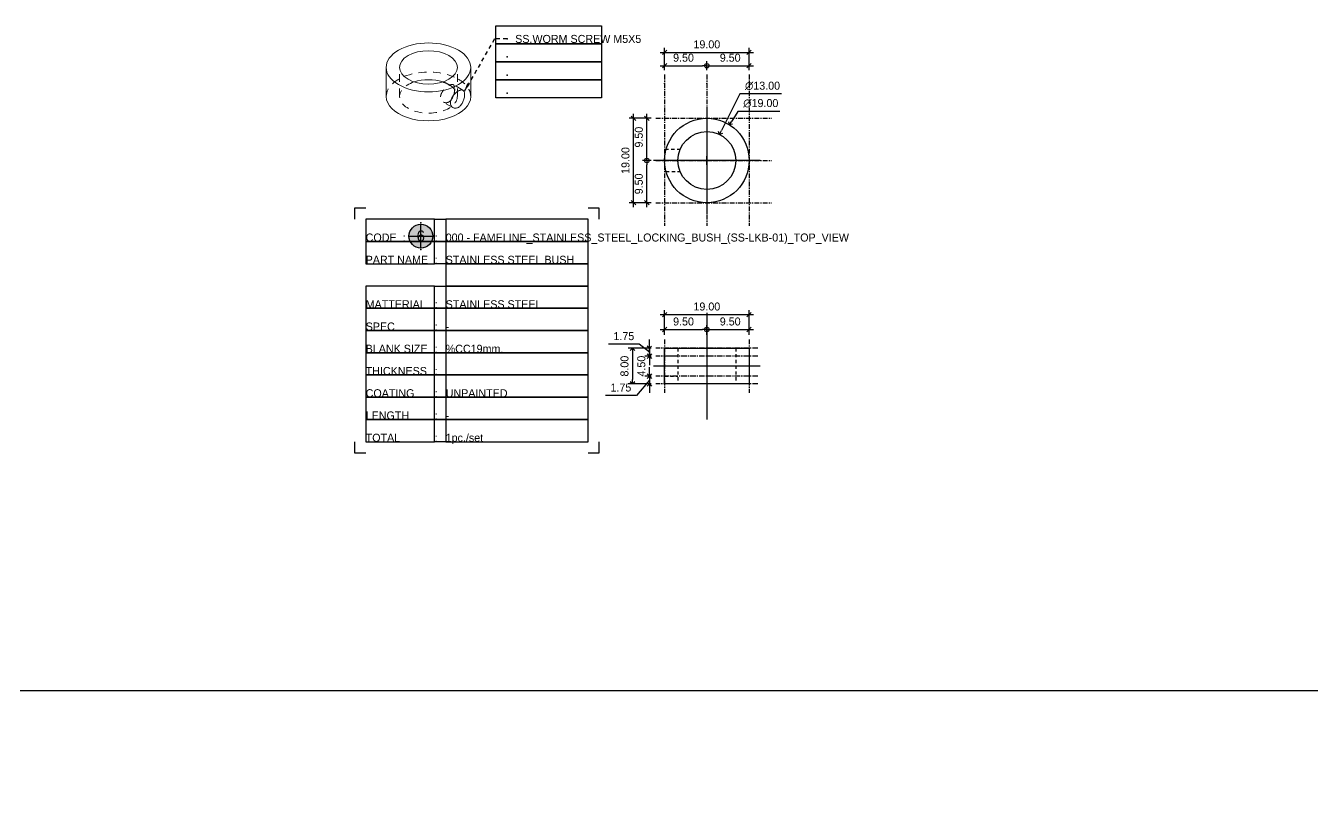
# Model space of a CAD drawing. Header units: millimetres. Extents: x -244126 to 368105, y -173968 to 259060.
# Drawn here: x 3030.1 to 3319.5, y 37883.1 to 38058.7 of the extents above; entities that cross this region are included whole.
import ezdxf
from ezdxf.enums import TextEntityAlignment as Align

# ---------------------------------------------------------------- set-up
doc = ezdxf.new("R2010")
doc.units = ezdxf.units.MM
doc.header["$MEASUREMENT"] = 0
for name, pattern in [('001_GG_TA_LINE', [2.95, 1.1, -0.25, 0.25, -0.25, 1.1]), ('ACAD_ISO04W100', [30, 24, -3, 0, -3]), ('BORDER2', [22.225, 6.35, -3.175, 6.35, -3.175, 0, -3.175]), ('CENTER', [2, 1.25, -0.25, 0.25, -0.25]), ('HIDDEN', [9.525, 6.35, -3.175]), ('TA_HL_003.00000', [19.5, 10.65, -8.85]), ('TA_L0.25', [1.625, 0.8875, -0.7375]), ('TA_L1', [6.5, 3.55, -2.95])]:
    doc.linetypes.add(name, pattern=pattern)
for name, color, linetype in [('000 - BUBBLE', 2, 'HIDDEN'), ('000 - GRID', 8, 'CENTER'), ('000 - H A T C H', 8, 'Continuous'), ('000 - H I D D E N', 7, 'Continuous'), ('000 - SYMBOL CON', 1, 'Continuous'), ('000 - T E X T', 4, 'Continuous'), ('000 - TITLEBLOCK', 4, 'Continuous'), ('000 - WIPEOUT', 250, 'Continuous'), ('001 - ASCESSORIES', 1, 'Continuous'), ('A11_ALU.SOLID SHEET', 7, 'Continuous')]:
    doc.layers.add(name, color=color, linetype=linetype)
doc.styles.add('BROWALLIA', font='BrowalliaUPC.ttf')
doc.styles.add('Cetury Gothic', font='GOTHIC.TTF')
doc.styles.add('CORDIA', font='cordia.shx')
doc.styles.add('TA', font='Cordia New.ttf', dxfattribs={"height": 4.5})
doc.dimstyles.new('DIM C-E', dxfattribs={"dimscale": 2, "dimtxt": 0.18, "dimasz": 0.1, "dimexe": 0.1, "dimexo": 0.1, "dimgap": 0.09, "dimtad": 1, "dimtoh": 1, "dimzin": 0, "dimdsep": 46, "dimtxsty": 'CORDIA', "dimblk1": 'ORIGIN', "dimblk2": 'OBLIQUE', "dimsah": 1, "dimcen": 0.1, "dimdle": 0.1, "dimclrd": 40, "dimclre": 140, "dimclrt": 3, "dimadec": 0, "dimazin": 0, "dimtfac": 1, "dimtix": 1, "dimtmove": 2, "dimatfit": 3, "dimfxl": 1, "dimtolj": 1, "dimtzin": 0, "dimarcsym": 0})
doc.dimstyles.new('DIM E-C', dxfattribs={"dimscale": 2, "dimtxt": 0.18, "dimasz": 0.1, "dimexe": 0.1, "dimexo": 0.1, "dimgap": 0.09, "dimtad": 1, "dimtoh": 1, "dimzin": 0, "dimdsep": 46, "dimtxsty": 'CORDIA', "dimblk1": 'OBLIQUE', "dimblk2": 'ORIGIN', "dimsah": 1, "dimcen": 0.1, "dimdle": 0.1, "dimclrd": 40, "dimclre": 140, "dimclrt": 3, "dimadec": 0, "dimazin": 0, "dimtfac": 1, "dimtix": 1, "dimtmove": 2, "dimatfit": 3, "dimfxl": 1, "dimtolj": 1, "dimtzin": 0, "dimarcsym": 0})
doc.dimstyles.new('DIM E-E', dxfattribs={"dimscale": 2, "dimtxt": 0.18, "dimasz": 0.1, "dimexe": 0.1, "dimexo": 0.1, "dimgap": 0.09, "dimtad": 1, "dimtoh": 1, "dimzin": 0, "dimdsep": 46, "dimtxsty": 'CORDIA', "dimblk": 'OBLIQUE', "dimcen": 0.1, "dimdle": 0.1, "dimclrd": 40, "dimclre": 140, "dimclrt": 3, "dimadec": 0, "dimazin": 0, "dimtfac": 1, "dimtix": 1, "dimtmove": 2, "dimatfit": 3, "dimfxl": 1, "dimtolj": 1, "dimtzin": 0, "dimarcsym": 0})
doc.dimstyles.new('DIM HOLE', dxfattribs={"dimtxt": 0.18, "dimasz": 0.1, "dimexe": 0.1, "dimexo": 0.1, "dimgap": 0.09, "dimtad": 1, "dimtoh": 1, "dimzin": 0, "dimdsep": 46, "dimtxsty": 'CORDIA', "dimblk": 'OPEN90', "dimcen": 0.1, "dimdle": 0.1, "dimclrd": 40, "dimclre": 140, "dimclrt": 3, "dimadec": 0, "dimazin": 0, "dimtfac": 1, "dimtix": 1, "dimtofl": 0, "dimtmove": 0, "dimatfit": 3, "dimfxl": 1, "dimtolj": 1, "dimtzin": 0, "dimarcsym": 0})

# ---------------------------------------------------------------- blocks, each defined once
blk = doc.blocks.new('*U1674')
at = {"layer": '000 - TITLEBLOCK', "color": 250}
blk.add_lwpolyline([(0, 0), (1485, 0), (1485, 1050), (0, 1050)], close=True, dxfattribs=at)
at = {"color": 4, "style": 'TA'}
blk.add_attdef('PAPER_SIZE', text='', height=6.25, dxfattribs=at).set_placement((1421.5, 24.94), align=Align.MIDDLE_RIGHT)
blk.add_attdef('SCALE_SIZE', text='', height=6.25, dxfattribs=at).set_placement((1433.78, 25.07), align=Align.MIDDLE_LEFT)
at = {"layer": '000 - T E X T', "color": 250, "style": 'TA'}
for tag, height, p in [('SUPERLINK', 5, (43.16, 1039.41)), ('NAMEFILE', 5, (43.16, 1029.41)), ('SC', 100, (8.41, 938.03))]:
    blk.add_attdef(tag, text='', height=height, dxfattribs=at).set_placement(p, align=Align.MIDDLE_LEFT)
at = {"layer": '000 - T E X T', "color": 4, "style": 'TA'}
for tag, height, p in [('NAME_JOB_1', 5, (1309.16, 845.63)), ('NAME_JOB_2', 5, (1309.16, 834.72)), ('NAME_PROJECT_1', 7.5, (1234.52, 797.42)), ('NAME_PROJECT_2', 7.5, (1234.52, 778.92)), ('NAME_PROJECT_3', 7.5, (1234.52, 760.42)), ('CODE_VALUE_1', 4.75, (1302.87, 722.8)), ('CODE_VALUE_2', 4.75, (1302.87, 707.8)), ('PART_NAME_VALUE_1', 4.75, (1302.87, 689.69)), ('PART_NAME_VALUE_2', 4.75, (1302.87, 674.69)), ('PART_NAME_VALUE_3', 4.75, (1302.87, 659.69)), ('MATTERIAL_VALUE_1', 9, (1304.89, 642.26)), ('SPEC_VALUE', 9, (1304.89, 621.71)), ('THICKNESS_VALUE', 9, (1304.89, 601.32)), ('COATING_VALUE_1', 9, (1304.89, 581.25)), ('COATING_VALUE_2', 9, (1304.89, 561.18)), ('NAME_TITLE_1', 6, (1236.27, 194.04)), ('NAME_TITLE_2', 6, (1236.27, 177.39)), ('NAME_TITLE_3', 6, (1236.27, 160.74)), ('DRAWING_NO1', 6, (1236.53, 82.29)), ('DRAWING_NO2', 6, (1236.53, 62.29))]:
    blk.add_attdef(tag, text='', height=height, dxfattribs=at).set_placement(p, align=Align.MIDDLE_LEFT)
for tag, p in [('NAME_DAFT', (1383.53, 340.54)), ('NAME_CHECKED', (1383.53, 306.49)), ('NAME_DESIGNER', (1383.53, 273.03)), ('NAME_DESIGN_MGR', (1383.53, 237.79))]:
    blk.add_attdef(tag, text='', height=9, dxfattribs=at).set_placement(p, align=Align.MIDDLE_CENTER)
for tag, p, height in [('REV', (1383.82, 125.62), 9.38), ('NAME_REMARK', (138.21, 43.26), 10)]:
    blk.add_attdef(tag, p, '', height=height, dxfattribs=at)
at = {"layer": '000 - T E X T', "color": 4, "style": 'Cetury Gothic'}
for tag, p in [('SHEET_NO.', (1403.95, 84.99)), ('TOTAL_SHEET_NO.', (1402.41, 44.1))]:
    blk.add_attdef(tag, text='', height=9, dxfattribs=at).set_placement(p, align=Align.CENTER)
blk = doc.blocks.new('A$C91e6ba96')
at = {"color": 1, "lineweight": 0, "ltscale": 0.5, "extrusion": (-5.55112e-17, 0.816497, 0.57735)}
for p, q in [((-9.5, 0), (-9.5, 6.53)), ((9.5, 0), (9.5, 6.53))]:
    blk.add_line(p, q, dxfattribs=at)
at = {"color": 0, "linetype": 'ByBlock', "lineweight": 0, "ltscale": 0.5, "extrusion": (-5.55112e-17, 0.816497, 0.57735)}
for p, q in [((-6.5, 0), (-6.5, 6.53)), ((6.5, 0), (6.5, 6.53)), ((-7.75, 1.39), (-5.58, 2.64)), ((-5.5, -2.51), (-3.33, -1.26))]:
    blk.add_line(p, q, dxfattribs=at)
at = {"color": 1, "lineweight": 0, "ltscale": 0.5}
for centre, major_axis, start_param, end_param in [((0, 6.53), (9.5, 0), -3.926991, 2.356194), ((0, 0), (-6.5, 0), -2.085811, -1.055781), ((0, 0), (-9.5, 0), 0, 3.141593)]:
    blk.add_ellipse(centre, major_axis=major_axis, ratio=0.57735, start_param=start_param, end_param=end_param, dxfattribs=at)
at = {"color": 1, "lineweight": 0, "ltscale": 0.5, "extrusion": (-1.61967e-17, -1.11022e-16, -1)}
blk.add_ellipse((0, 6.53), major_axis=(-6.5, 0), ratio=0.57735, start_param=-5.497787, end_param=0.785398, dxfattribs=at)
at = {"color": 0, "linetype": 'ByBlock', "lineweight": 0, "ltscale": 0.5}
for major_axis, start_param, end_param in [((9.5, 0), 0, 2.356194), ((-9.5, 0), -0.785398, 0), ((-6.5, 0), -0.785398, 4.197374), ((-6.5, 0), -1.055781, -0.785398)]:
    blk.add_ellipse((0, 0), major_axis=major_axis, ratio=0.57735, start_param=start_param, end_param=end_param, dxfattribs=at)
at = {"color": 1, "lineweight": 0, "ltscale": 0.5}
for points, knots in [([(-8.12, 0.42), (-8.12, 0.53), (-8.11, 0.65), (-8.08, 0.85), (-8.06, 0.95), (-7.99, 1.12), (-7.95, 1.19), (-7.86, 1.31), (-7.81, 1.36), (-7.69, 1.42), (-7.62, 1.45), (-7.47, 1.47), (-7.39, 1.47), (-7.21, 1.44), (-7.12, 1.41), (-6.92, 1.33), (-6.82, 1.28), (-6.62, 1.17), (-6.51, 1.1), (-6.3, 0.94), (-6.19, 0.85), (-5.97, 0.65), (-5.87, 0.54), (-5.67, 0.32), (-5.58, 0.21), (-5.42, -0.02), (-5.34, -0.15), (-5.2, -0.4), (-5.14, -0.53), (-5.04, -0.79), (-5, -0.93), (-4.95, -1.18), (-4.94, -1.3), (-4.94, -1.54), (-4.95, -1.65), (-5, -1.87), (-5.04, -1.98), (-5.14, -2.17), (-5.2, -2.25), (-5.34, -2.4), (-5.42, -2.46), (-5.58, -2.55), (-5.67, -2.59), (-5.87, -2.64), (-5.97, -2.65), (-6.19, -2.64), (-6.3, -2.62), (-6.51, -2.55), (-6.62, -2.51), (-6.82, -2.39), (-6.92, -2.32), (-7.12, -2.15), (-7.21, -2.05), (-7.39, -1.83), (-7.47, -1.71), (-7.62, -1.47), (-7.69, -1.34), (-7.81, -1.08), (-7.86, -0.94), (-7.95, -0.66), (-7.99, -0.52), (-8.06, -0.23), (-8.08, -0.09), (-8.11, 0.17), (-8.12, 0.3), (-8.12, 0.42)], [0, 0, 0, 0, 0.425543, 0.425543, 0.851085, 0.851085, 1.276628, 1.276628, 1.70217, 1.70217, 2.127665, 2.127665, 2.55316, 2.55316, 2.978655, 2.978655, 3.40415, 3.40415, 3.829645, 3.829645, 4.25514, 4.25514, 4.680635, 4.680635, 5.10613, 5.10613, 5.531672, 5.531672, 5.957215, 5.957215, 6.382758, 6.382758, 6.8083, 6.8083, 7.233843, 7.233843, 7.659385, 7.659385, 8.084928, 8.084928, 8.510471, 8.510471, 8.935965, 8.935965, 9.36146, 9.36146, 9.786955, 9.786955, 10.21245, 10.21245, 10.637945, 10.637945, 11.06344, 11.06344, 11.488935, 11.488935, 11.91443, 11.91443, 12.339973, 12.339973, 12.765515, 12.765515, 13.191058, 13.191058, 13.6166, 13.6166, 13.6166, 13.6166]), ([(-5.68, 0.33), (-5.65, 0.23), (-5.62, 0.14), (-5.53, -0.09), (-5.47, -0.22), (-5.33, -0.47), (-5.25, -0.6), (-5.12, -0.77), (-5.06, -0.83), (-5.01, -0.89)], [1.409452, 1.409452, 1.409452, 1.409452, 1.710978, 1.710978, 2.13849, 2.13849, 2.566002, 2.566002, 2.817025, 2.817025, 2.817025, 2.817025])]:
    blk.add_open_spline(points, degree=3, knots=knots, dxfattribs=at)
at = {"color": 0, "linetype": 'ByBlock', "lineweight": 0, "ltscale": 0.5}
for points, knots in [([(-5.01, -0.89), (-4.97, -0.93), (-4.93, -0.97), (-4.8, -1.09), (-4.7, -1.17), (-4.5, -1.28), (-4.39, -1.33), (-4.17, -1.39), (-4.06, -1.41), (-3.83, -1.41), (-3.72, -1.4), (-3.52, -1.35), (-3.42, -1.31), (-3.24, -1.2), (-3.16, -1.14), (-3.01, -0.99), (-2.94, -0.9), (-2.83, -0.7), (-2.79, -0.6), (-2.73, -0.38), (-2.72, -0.26), (-2.72, -0.03), (-2.73, 0.1), (-2.79, 0.35), (-2.83, 0.48), (-2.94, 0.74), (-3.01, 0.87), (-3.16, 1.11), (-3.24, 1.23), (-3.42, 1.45), (-3.52, 1.57), (-3.72, 1.78), (-3.83, 1.88), (-4.06, 2.08), (-4.17, 2.16), (-4.39, 2.32), (-4.5, 2.39), (-4.7, 2.51), (-4.8, 2.56), (-4.99, 2.64), (-5.08, 2.67), (-5.25, 2.7), (-5.33, 2.71), (-5.47, 2.69), (-5.53, 2.67), (-5.63, 2.61), (-5.68, 2.57), (-5.76, 2.46), (-5.8, 2.39), (-5.85, 2.22), (-5.87, 2.13), (-5.9, 1.92), (-5.9, 1.81), (-5.9, 1.69)], [2.817025, 2.817025, 2.817025, 2.817025, 2.993514, 2.993514, 3.421026, 3.421026, 3.848538, 3.848538, 4.276049, 4.276049, 4.703561, 4.703561, 5.131073, 5.131073, 5.558818, 5.558818, 5.986562, 5.986562, 6.414307, 6.414307, 6.842051, 6.842051, 7.269796, 7.269796, 7.697541, 7.697541, 8.125285, 8.125285, 8.55303, 8.55303, 8.980542, 8.980542, 9.408053, 9.408053, 9.835565, 9.835565, 10.263077, 10.263077, 10.690589, 10.690589, 11.118101, 11.118101, 11.545613, 11.545613, 11.973124, 11.973124, 12.400869, 12.400869, 12.828614, 12.828614, 13.256358, 13.256358, 13.684103, 13.684103, 13.684103, 13.684103]), ([(-5.9, 1.69), (-5.9, 1.58), (-5.9, 1.45), (-5.87, 1.18), (-5.85, 1.04), (-5.8, 0.75), (-5.76, 0.6), (-5.71, 0.42), (-5.7, 0.37), (-5.68, 0.33)], [0, 0, 0, 0, 0.427745, 0.427745, 0.855489, 0.855489, 1.283234, 1.283234, 1.409452, 1.409452, 1.409452, 1.409452])]:
    blk.add_open_spline(points, degree=3, knots=knots, dxfattribs=at)
blk = doc.blocks.new('000 - FAMELINE_STAINLESS_STEEL_LOCKING_BUSH_(SS-LKB-01)_FRONT_VIEW')
at = {"layer": '001 - ASCESSORIES', "linetype": 'TA_L1', "ltscale": 0.2}
for points in [[(-6, 2.5), (-9.17, 2.5)], [(-9.17, -2.5), (-6, -2.5)]]:
    blk.add_lwpolyline(points, dxfattribs=at)
at = {"layer": '001 - ASCESSORIES', "color": 2}
for radius in [9.5, 6.5]:
    blk.add_circle((0, 0), radius, dxfattribs=at)
at = {"layer": 'Defpoints', "color": 250}
for p, q in [((0, 12), (0, -12)), ((12, 0), (-12, 0))]:
    blk.add_line(p, q, dxfattribs=at)
blk = doc.blocks.new('A$C829836ee')
for p in [(0, 3), (0, -3)]:
    blk.add_point(p)
blk = doc.blocks.new('*U1499')
at = {"layer": '000 - H A T C H'}
h = blk.add_hatch(color=250, dxfattribs=at)
h.dxf.hatch_style = 1
edge = h.paths.add_edge_path()
edge.add_ellipse((12.42, -3.8), major_axis=(1.9, 1.9), ratio=1, start_angle=0, end_angle=360)
at = {"layer": '000 - SYMBOL CON', "color": 2}
blk.add_circle((12.42, -3.8), 2.68, dxfattribs=at)
at = {"layer": 'Defpoints', "color": 250}
for p, q in [((12.42, -6.47), (12.42, -1.12)), ((9.74, -3.8), (15.1, -3.8))]:
    blk.add_line(p, q, dxfattribs=at)
for points in [[(0, 2.5), (-2.5, 2.5), (-2.5, 0)], [(52.5, 0), (52.5, 2.5), (50, 2.5)], [(-2.5, -50), (-2.5, -52.5), (0, -52.5)], [(50, -52.5), (52.5, -52.5), (52.5, -50)]]:
    blk.add_lwpolyline(points, dxfattribs=at)
for points in [[(0, -5), (15.49, -5), (15.49, 0), (0, 0)], [(15.49, 0), (17.99, 0), (17.99, -5), (15.49, -5)], [(17.99, -5), (50, -5), (50, 0), (17.99, 0)], [(0, -10), (15.49, -10), (15.49, -5), (0, -5)], [(15.49, -5), (17.99, -5), (17.99, -10), (15.49, -10)], [(17.99, -10), (50, -10), (50, -5), (17.99, -5)], [(17.99, -15), (50, -15), (50, -10), (17.99, -10)], [(0, -20), (15.49, -20), (15.49, -15), (0, -15)], [(15.49, -15), (17.99, -15), (17.99, -20), (15.49, -20)], [(17.99, -20), (50, -20), (50, -15), (17.99, -15)], [(0, -25), (15.49, -25), (15.49, -20), (0, -20)], [(15.49, -20), (17.99, -20), (17.99, -25), (15.49, -25)], [(17.99, -25), (50, -25), (50, -20), (17.99, -20)], [(0, -30), (15.49, -30), (15.49, -25), (0, -25)], [(15.49, -25), (17.99, -25), (17.99, -30), (15.49, -30)], [(17.99, -30), (50, -30), (50, -25), (17.99, -25)], [(0, -35), (15.49, -35), (15.49, -30), (0, -30)], [(15.49, -30), (17.99, -30), (17.99, -35), (15.49, -35)], [(17.99, -35), (50, -35), (50, -30), (17.99, -30)], [(0, -40), (15.49, -40), (15.49, -35), (0, -35)], [(15.49, -35), (17.99, -35), (17.99, -40), (15.49, -40)], [(17.99, -40), (50, -40), (50, -35), (17.99, -35)], [(0, -45), (15.49, -45), (15.49, -40), (0, -40)], [(15.49, -40), (17.99, -40), (17.99, -45), (15.49, -45)], [(17.99, -45), (50, -45), (50, -40), (17.99, -40)], [(0, -50), (15.49, -50), (15.49, -45), (0, -45)], [(15.49, -45), (17.99, -45), (17.99, -50), (15.49, -50)], [(17.99, -50), (50, -50), (50, -45), (17.99, -45)]]:
    blk.add_lwpolyline(points, close=True, dxfattribs=at)
blk.add_blockref('A$C829836ee', (12.42, -3.8))
at = {"layer": '000 - T E X T', "linetype": 'BORDER2', "style": 'TA'}
for s, p in [('CODE  :', (0, -5)), (':', (15.49, -5)), ('PART NAME', (0, -10)), (':', (15.49, -10)), ('MATTERIAL', (0, -20)), (':', (15.49, -20)), ('SPEC', (0, -25)), (':', (15.49, -25)), ('BLANK SIZE', (0, -30)), (':', (15.49, -30)), ('THICKNESS', (0, -35)), (':', (15.49, -35)), ('COATING', (0, -40)), (':', (15.49, -40)), ('LENGTH', (0, -45)), (':', (15.49, -45)), ('TOTAL', (0, -50)), (':', (15.49, -50))]:
    blk.add_text(s, height=1.8, dxfattribs=at).set_placement(p)
at = {"layer": '000 - T E X T', "style": 'BROWALLIA'}
blk.add_attdef('NO.CODE', text='', height=2.5, dxfattribs=at).set_placement((12.39, -3.75), align=Align.MIDDLE_CENTER)
at = {"layer": '000 - T E X T', "style": 'TA'}
for tag, p in [('CODE_VALUE', (17.99, -5)), ('PART_NAME_VALUE_1', (17.99, -10)), ('PART_NAME_VALUE_2', (17.99, -15)), ('MATTERIAL_VALUE', (17.99, -20)), ('SPEC_VALUE', (17.99, -25)), ('BLANK_SIZE_VALUE', (17.99, -30)), ('THICKNESS_VALUE', (17.99, -35)), ('COATING_VALUE', (17.99, -40)), ('LENGTH_VALUE', (17.99, -45)), ('TOTAL_VALUE', (17.99, -50))]:
    blk.add_attdef(tag, p, '', height=1.8, dxfattribs=at)
blk = doc.blocks.new('_Open90')
at = {"color": 0, "linetype": 'ByBlock', "lineweight": -2}
for p, q in [((0, 0), (-1, 0)), ((-0.5, 0.5), (0, 0)), ((0, 0), (-0.5, -0.5))]:
    blk.add_line(p, q, dxfattribs=at)
blk = doc.blocks.new('*D1958')
at = {"color": 40, "lineweight": -2, "transparency": 16777216}
for p, q in [((3190.3, 38039.5), (3188.93, 38037.32)), ((3199.69, 38039.5), (3190.3, 38039.5))]:
    blk.add_line(p, q, dxfattribs=at)
at = {"color": 140, "lineweight": -2, "transparency": 16777216}
for p, q in [((3182.31, 38028.45), (3184.31, 38028.45)), ((3183.31, 38027.45), (3183.31, 38029.45))]:
    blk.add_line(p, q, dxfattribs=at)
at = {"layer": 'Defpoints', "color": 0, "transparency": 16777216}
for p in [(3188.39, 38036.48), (3178.23, 38020.42)]:
    blk.add_point(p, dxfattribs=at)
at = {"color": 40, "lineweight": -2, "transparency": 16777216, "rotation": 237.6665994054504}
blk.add_blockref('_Open90', (3188.39, 38036.48), dxfattribs=at)
at = {"color": 3, "transparency": 16777216, "insert": (3195.44, 38041.3), "char_height": 1.8, "attachment_point": 5, "style": 'CORDIA'}
blk.add_mtext('\\A1;∅19.00', dxfattribs=at)
blk = doc.blocks.new('*D1959')
at = {"color": 40, "lineweight": -2, "transparency": 16777216}
for p, q in [((3190.69, 38043.41), (3186.63, 38035.18)), ((3200.07, 38043.41), (3190.69, 38043.41))]:
    blk.add_line(p, q, dxfattribs=at)
at = {"color": 140, "lineweight": -2, "transparency": 16777216}
for p, q in [((3182.31, 38028.45), (3184.31, 38028.45)), ((3183.31, 38027.45), (3183.31, 38029.45))]:
    blk.add_line(p, q, dxfattribs=at)
at = {"layer": 'Defpoints', "color": 0, "transparency": 16777216}
for p in [(3186.18, 38034.28), (3180.43, 38022.62)]:
    blk.add_point(p, dxfattribs=at)
at = {"color": 40, "lineweight": -2, "transparency": 16777216, "rotation": 243.7461885080725}
blk.add_blockref('_Open90', (3186.18, 38034.28), dxfattribs=at)
at = {"color": 3, "transparency": 16777216, "insert": (3195.83, 38045.21), "char_height": 1.8, "attachment_point": 5, "style": 'CORDIA'}
blk.add_mtext('\\A1;∅13.00', dxfattribs=at)
blk = doc.blocks.new('_Origin')
at = {"color": 0, "linetype": 'ByBlock', "lineweight": -2}
blk.add_line((0, 0), (-1, 0), dxfattribs=at)
blk.add_circle((0, 0), 0.5, dxfattribs=at)
blk = doc.blocks.new('_Oblique')
at = {"color": 0, "linetype": 'ByBlock', "lineweight": -2}
blk.add_line((-0.5, -0.5), (0.5, 0.5), dxfattribs=at)
blk = doc.blocks.new('*D1203')
at = {"color": 140, "linetype": 'ACAD_ISO04W100', "lineweight": -2, "transparency": 16777216}
for p, q in [((0, 3), (0, 5)), ((9.5, 3), (9.5, 5))]:
    blk.add_line(p, q, dxfattribs=at)
at = {"color": 40, "lineweight": -2, "transparency": 16777216}
blk.add_line((1, 4), (10.5, 4), dxfattribs=at)
at = {"layer": 'Defpoints', "color": 0, "transparency": 16777216}
for p in [(9.5, 4), (0, 2), (9.5, 2)]:
    blk.add_point(p, dxfattribs=at)
at = {"color": 40, "lineweight": -2, "transparency": 16777216, "rotation": 180}
blk.add_blockref('_Origin', (0, 4), dxfattribs=at)
at = {"color": 40, "lineweight": -2, "transparency": 16777216}
blk.add_blockref('_Oblique', (9.5, 4), dxfattribs=at)
at = {"color": 3, "transparency": 16777216, "insert": (5.25, 5.8), "char_height": 1.8, "attachment_point": 5, "style": 'CORDIA'}
blk.add_mtext('\\A1;9.50', dxfattribs=at)
blk = doc.blocks.new('*D1122')
at = {"color": 40, "lineweight": -2, "transparency": 16777216}
blk.add_line((-1, 4), (8.5, 4), dxfattribs=at)
at = {"color": 140, "linetype": 'ACAD_ISO04W100', "lineweight": -2, "transparency": 16777216}
for p, q in [((0, 3), (0, 5)), ((9.5, 3), (9.5, 5))]:
    blk.add_line(p, q, dxfattribs=at)
at = {"layer": 'Defpoints', "color": 0, "transparency": 16777216}
for p in [(9.5, 4), (0, 2), (9.5, 2)]:
    blk.add_point(p, dxfattribs=at)
at = {"color": 40, "lineweight": -2, "transparency": 16777216, "rotation": 180}
blk.add_blockref('_Oblique', (0, 4), dxfattribs=at)
at = {"color": 40, "lineweight": -2, "transparency": 16777216}
blk.add_blockref('_Origin', (9.5, 4), dxfattribs=at)
at = {"color": 3, "transparency": 16777216, "insert": (4.25, 5.8), "char_height": 1.8, "attachment_point": 5, "style": 'CORDIA'}
blk.add_mtext('\\A1;9.50', dxfattribs=at)
blk = doc.blocks.new('*D1487')
at = {"color": 140, "linetype": 'ACAD_ISO04W100', "lineweight": -2, "transparency": 16777216}
for p, q in [((0, 3), (0, 5)), ((9.5, 3), (9.5, 5))]:
    blk.add_line(p, q, dxfattribs=at)
at = {"color": 40, "lineweight": -2, "transparency": 16777216}
blk.add_line((1, 4), (10.5, 4), dxfattribs=at)
at = {"layer": 'Defpoints', "color": 0, "transparency": 16777216}
for p in [(9.5, 4), (0, 2), (9.5, 2)]:
    blk.add_point(p, dxfattribs=at)
at = {"color": 40, "lineweight": -2, "transparency": 16777216, "rotation": 180}
blk.add_blockref('_Origin', (0, 4), dxfattribs=at)
at = {"color": 40, "lineweight": -2, "transparency": 16777216}
blk.add_blockref('_Oblique', (9.5, 4), dxfattribs=at)
at = {"color": 3, "transparency": 16777216, "insert": (5.25, 5.8), "char_height": 1.8, "attachment_point": 5, "style": 'CORDIA'}
blk.add_mtext('\\A1;9.50', dxfattribs=at)
blk = doc.blocks.new('*D1406')
at = {"color": 40, "lineweight": -2, "transparency": 16777216}
blk.add_line((-1, 4), (8.5, 4), dxfattribs=at)
at = {"color": 140, "linetype": 'ACAD_ISO04W100', "lineweight": -2, "transparency": 16777216}
for p, q in [((0, 3), (0, 5)), ((9.5, 3), (9.5, 5))]:
    blk.add_line(p, q, dxfattribs=at)
at = {"layer": 'Defpoints', "color": 0, "transparency": 16777216}
for p in [(9.5, 4), (0, 2), (9.5, 2)]:
    blk.add_point(p, dxfattribs=at)
at = {"color": 40, "lineweight": -2, "transparency": 16777216, "rotation": 180}
blk.add_blockref('_Oblique', (0, 4), dxfattribs=at)
at = {"color": 40, "lineweight": -2, "transparency": 16777216}
blk.add_blockref('_Origin', (9.5, 4), dxfattribs=at)
at = {"color": 3, "transparency": 16777216, "insert": (4.25, 5.8), "char_height": 1.8, "attachment_point": 5, "style": 'CORDIA'}
blk.add_mtext('\\A1;9.50', dxfattribs=at)
blk = doc.blocks.new('000 - ARROW FOR SYMBOL')
at = {"layer": '000 - SYMBOL CON', "color": 0, "linetype": 'HIDDEN'}
blk.add_solid([(1.29, 1.57), (0, 0), (0.71, 1.9)], dxfattribs=at)
blk = doc.blocks.new('*U1002')
at = {"layer": '000 - H I D D E N', "color": 0, "linetype": 'ByBlock'}
blk.add_lwpolyline([(0, 0), (-2.84, 0), (-9.68, -11.84)], dxfattribs=at)
at = {"layer": '000 - SYMBOL CON', "color": 0}
blk.add_blockref('000 - ARROW FOR SYMBOL', (-9.68, -11.84), dxfattribs=at)
blk = doc.blocks.new('*U995')
for p in [(0, 0), (0, -4.05), (0, -8.11), (0, -12.16)]:
    blk.add_point(p)
at = {"layer": 'Defpoints', "color": 250}
for points in [[(-2.51, 2.97), (21.22, 2.97), (21.22, -1.08), (-2.51, -1.08)], [(-2.51, -1.08), (21.22, -1.08), (21.22, -5.13), (-2.51, -5.13)], [(-2.51, -5.13), (21.22, -5.13), (21.22, -9.19), (-2.51, -9.19)], [(-2.51, -9.19), (21.22, -9.19), (21.22, -13.24), (-2.51, -13.24)]]:
    blk.add_lwpolyline(points, close=True, dxfattribs=at)
at = {"layer": '000 - T E X T', "style": 'TA'}
for tag, p in [('NAME1', (1.82, -0.89)), ('NAME2', (1.82, -4.96)), ('NAME3', (1.82, -8.99)), ('NAME4', (1.82, -13.04))]:
    blk.add_attdef(tag, p, '', height=1.8, dxfattribs=at)
blk = doc.blocks.new('000 - FAMELINE_STAINLESS_STEEL_LOCKING_BUSH_(SS-LKB-01)_TOP_VIEW')
at = {"color": 2}
blk.add_wipeout([(-9.5, 4), (9.5, 4), (9.5, -4), (-9.5, -4)], dxfattribs=at).dxf.layer = '000 - WIPEOUT'
at = {"layer": '001 - ASCESSORIES', "linetype": 'TA_L1', "ltscale": 0.2}
for p, q in [((-6.5, 4), (-6.5, -4)), ((6.5, 4), (6.5, -4)), ((-6.5, 2.25), (-9.5, 2.25)), ((-9.5, -2.25), (-6.5, -2.25))]:
    blk.add_line(p, q, dxfattribs=at)
at = {"layer": '001 - ASCESSORIES', "color": 2}
blk.add_lwpolyline([(-9.5, 4), (9.5, 4), (9.5, -4), (-9.5, -4)], close=True, dxfattribs=at)
at = {"layer": 'Defpoints', "color": 250}
for p, q in [((0, 12), (0, -12)), ((12, 0), (-12, 0))]:
    blk.add_line(p, q, dxfattribs=at)
blk = doc.blocks.new('*D1500')
at = {"color": 140, "linetype": 'ACAD_ISO04W100', "lineweight": -2, "transparency": 16777216}
for p, q in [((3173.81, 37989.23), (3173.81, 37991.46)), ((3183.31, 37989.23), (3183.31, 37991.46))]:
    blk.add_line(p, q, dxfattribs=at)
at = {"color": 40, "lineweight": -2, "transparency": 16777216}
blk.add_line((3172.81, 37990.46), (3182.31, 37990.46), dxfattribs=at)
at = {"layer": 'Defpoints', "color": 0, "transparency": 16777216}
for p in [(3173.81, 37988.23), (3183.31, 37990.46), (3183.31, 37988.23)]:
    blk.add_point(p, dxfattribs=at)
at = {"color": 40, "lineweight": -2, "transparency": 16777216, "rotation": 180}
blk.add_blockref('_Oblique', (3173.81, 37990.46), dxfattribs=at)
at = {"color": 40, "lineweight": -2, "transparency": 16777216}
blk.add_blockref('_Origin', (3183.31, 37990.46), dxfattribs=at)
at = {"color": 3, "transparency": 16777216, "insert": (3178.06, 37992.26), "char_height": 1.8, "attachment_point": 5, "style": 'CORDIA'}
blk.add_mtext('\\A1;9.50', dxfattribs=at)
blk = doc.blocks.new('*D1501')
at = {"color": 140, "linetype": 'ACAD_ISO04W100', "lineweight": -2, "transparency": 16777216}
for p, q in [((3183.31, 37989.23), (3183.31, 37991.46)), ((3192.81, 37989.23), (3192.81, 37991.46))]:
    blk.add_line(p, q, dxfattribs=at)
at = {"color": 40, "lineweight": -2, "transparency": 16777216}
blk.add_line((3184.31, 37990.46), (3193.81, 37990.46), dxfattribs=at)
at = {"layer": 'Defpoints', "color": 0, "transparency": 16777216}
for p in [(3183.31, 37988.23), (3192.81, 37990.46), (3192.81, 37988.23)]:
    blk.add_point(p, dxfattribs=at)
at = {"color": 40, "lineweight": -2, "transparency": 16777216, "rotation": 180}
blk.add_blockref('_Origin', (3183.31, 37990.46), dxfattribs=at)
at = {"color": 40, "lineweight": -2, "transparency": 16777216}
blk.add_blockref('_Oblique', (3192.81, 37990.46), dxfattribs=at)
at = {"color": 3, "transparency": 16777216, "insert": (3188.56, 37992.26), "char_height": 1.8, "attachment_point": 5, "style": 'CORDIA'}
blk.add_mtext('\\A1;9.50', dxfattribs=at)
blk = doc.blocks.new('*D1502')
at = {"color": 40, "lineweight": -2, "transparency": 16777216}
for p, q in [((3170.38, 37987.23), (3170.38, 37988.23)), ((3168.11, 37987.16), (3161.17, 37987.16)), ((3170.38, 37985.36), (3168.11, 37987.16)), ((3170.38, 37986.23), (3170.38, 37984.48)), ((3170.38, 37983.48), (3170.38, 37982.48))]:
    blk.add_line(p, q, dxfattribs=at)
at = {"color": 140, "linetype": 'ACAD_ISO04W100', "lineweight": -2, "transparency": 16777216}
for p, q in [((3170.81, 37986.23), (3169.38, 37986.23)), ((3170.81, 37984.48), (3169.38, 37984.48))]:
    blk.add_line(p, q, dxfattribs=at)
at = {"layer": 'Defpoints', "color": 0, "transparency": 16777216}
for p in [(3171.81, 37986.23), (3170.38, 37984.48), (3171.81, 37984.48)]:
    blk.add_point(p, dxfattribs=at)
at = {"color": 40, "lineweight": -2, "transparency": 16777216}
for p, rotation in [((3170.38, 37986.23), 270), ((3170.38, 37984.48), 90)]:
    blk.add_blockref('_Open90', p, dxfattribs=dict(at, rotation=rotation))
at = {"color": 3, "transparency": 16777216, "insert": (3164.64, 37988.96), "char_height": 1.8, "attachment_point": 5, "style": 'CORDIA'}
blk.add_mtext('\\A1;1.75', dxfattribs=at)
blk = doc.blocks.new('*D1503')
at = {"color": 40, "lineweight": -2, "transparency": 16777216}
for p, q in [((3170.38, 37985.48), (3170.38, 37986.48)), ((3170.38, 37978.98), (3170.38, 37977.98))]:
    blk.add_line(p, q, dxfattribs=at)
at = {"color": 140, "linetype": 'ACAD_ISO04W100', "lineweight": -2, "transparency": 16777216}
for p, q in [((3170.81, 37984.48), (3169.38, 37984.48)), ((3170.81, 37979.98), (3169.38, 37979.98))]:
    blk.add_line(p, q, dxfattribs=at)
at = {"layer": 'Defpoints', "color": 0, "transparency": 16777216}
for p in [(3171.81, 37984.48), (3170.38, 37979.98), (3171.81, 37979.98)]:
    blk.add_point(p, dxfattribs=at)
at = {"color": 40, "lineweight": -2, "transparency": 16777216}
for p, rotation in [((3170.38, 37984.48), 270), ((3170.38, 37979.98), 90)]:
    blk.add_blockref('_Open90', p, dxfattribs=dict(at, rotation=rotation))
at = {"color": 3, "transparency": 16777216, "insert": (3168.58, 37982.23), "char_height": 1.8, "attachment_point": 5, "rotation": 90, "style": 'CORDIA'}
blk.add_mtext('\\A1;4.50', dxfattribs=at)
blk = doc.blocks.new('*D1504')
at = {"color": 140, "linetype": 'ACAD_ISO04W100', "lineweight": -2, "transparency": 16777216}
for p, q in [((3170.81, 37979.98), (3169.38, 37979.98)), ((3170.81, 37978.23), (3169.38, 37978.23))]:
    blk.add_line(p, q, dxfattribs=at)
at = {"color": 40, "lineweight": -2, "transparency": 16777216}
for p, q in [((3170.38, 37980.98), (3170.38, 37981.98)), ((3170.38, 37979.98), (3170.38, 37978.23)), ((3170.38, 37979.11), (3167.46, 37975.61)), ((3170.38, 37977.23), (3170.38, 37976.23)), ((3167.46, 37975.61), (3160.51, 37975.61))]:
    blk.add_line(p, q, dxfattribs=at)
at = {"layer": 'Defpoints', "color": 0, "transparency": 16777216}
for p in [(3171.81, 37979.98), (3170.38, 37978.23), (3171.81, 37978.23)]:
    blk.add_point(p, dxfattribs=at)
at = {"color": 40, "lineweight": -2, "transparency": 16777216}
for p, rotation in [((3170.38, 37979.98), 270), ((3170.38, 37978.23), 90)]:
    blk.add_blockref('_Open90', p, dxfattribs=dict(at, rotation=rotation))
at = {"color": 3, "transparency": 16777216, "insert": (3163.98, 37977.41), "char_height": 1.8, "attachment_point": 5, "style": 'CORDIA'}
blk.add_mtext('\\A1;1.75', dxfattribs=at)
blk = doc.blocks.new('*D1957')
at = {"color": 140, "linetype": 'ACAD_ISO04W100', "lineweight": -2, "transparency": 16777216}
for p, q in [((3170.81, 37986.23), (3165.59, 37986.23)), ((3170.81, 37978.23), (3165.59, 37978.23))]:
    blk.add_line(p, q, dxfattribs=at)
at = {"color": 40, "lineweight": -2, "transparency": 16777216}
blk.add_line((3166.59, 37985.23), (3166.59, 37979.23), dxfattribs=at)
at = {"layer": 'Defpoints', "color": 0, "transparency": 16777216}
for p in [(3171.81, 37986.23), (3166.59, 37978.23), (3171.81, 37978.23)]:
    blk.add_point(p, dxfattribs=at)
at = {"color": 40, "lineweight": -2, "transparency": 16777216}
for p, rotation in [((3166.59, 37986.23), 90), ((3166.59, 37978.23), 270)]:
    blk.add_blockref('_Open90', p, dxfattribs=dict(at, rotation=rotation))
at = {"color": 3, "transparency": 16777216, "insert": (3164.79, 37982.23), "char_height": 1.8, "attachment_point": 5, "rotation": 90, "style": 'CORDIA'}
blk.add_mtext('\\A1;8.00', dxfattribs=at)
blk = doc.blocks.new('*U1144')
blk.add_point((0, 0))
at = {"layer": '000 - GRID', "linetype": 'ByBlock'}
for p, q in [((0, 2), (0, -32)), ((9.5, 2), (9.5, -32))]:
    blk.add_line(p, q, dxfattribs=at)
dim = blk.add_linear_dim(base=(9.5, 4), p1=(0, 2), p2=(9.5, 2), dimstyle='DIM C-E', override={"dimscale": 10, "dimdec": 2})
dim.commit()
dim.dimension.update_dxf_attribs({"geometry": '*D1203', "text_midpoint": (5.25, 5.8)})
blk = doc.blocks.new('*U1073')
blk.add_point((0, 0))
at = {"layer": '000 - GRID', "linetype": 'ByBlock'}
for p, q in [((0, 2), (0, -32)), ((9.5, 2), (9.5, -32))]:
    blk.add_line(p, q, dxfattribs=at)
dim = blk.add_linear_dim(base=(9.5, 4), p1=(0, 2), p2=(9.5, 2), dimstyle='DIM E-C', override={"dimscale": 10, "dimdec": 2})
dim.commit()
dim.dimension.update_dxf_attribs({"geometry": '*D1122', "text_midpoint": (4.25, 5.8)})
blk = doc.blocks.new('*U1215')
blk.add_point((0, 0))
at = {"layer": '000 - GRID', "linetype": 'ByBlock'}
for p, q in [((0, 2), (0, -32)), ((19, 2), (19, -32))]:
    blk.add_line(p, q, dxfattribs=at)
at = {"layer": 'A11_ALU.SOLID SHEET', "color": 3}
blk.add_linear_dim(base=(19, 7), p1=(0, 2), p2=(19, 2), dimstyle='DIM E-E', override={"dimscale": 10, "dimdec": 2}, dxfattribs=at).render()
blk = doc.blocks.new('*U1428')
blk.add_point((0, 0))
at = {"layer": '000 - GRID', "linetype": 'ByBlock'}
for p, q in [((0, 2), (0, -24)), ((9.5, 2), (9.5, -24))]:
    blk.add_line(p, q, dxfattribs=at)
dim = blk.add_linear_dim(base=(9.5, 4), p1=(0, 2), p2=(9.5, 2), dimstyle='DIM C-E', override={"dimscale": 10, "dimdec": 2})
dim.commit()
dim.dimension.update_dxf_attribs({"geometry": '*D1487', "text_midpoint": (5.25, 5.8)})
blk = doc.blocks.new('*U1357')
blk.add_point((0, 0))
at = {"layer": '000 - GRID', "linetype": 'ByBlock'}
for p, q in [((0, 2), (0, -24)), ((9.5, 2), (9.5, -24))]:
    blk.add_line(p, q, dxfattribs=at)
dim = blk.add_linear_dim(base=(9.5, 4), p1=(0, 2), p2=(9.5, 2), dimstyle='DIM E-C', override={"dimscale": 10, "dimdec": 2})
dim.commit()
dim.dimension.update_dxf_attribs({"geometry": '*D1406', "text_midpoint": (4.25, 5.8)})
blk = doc.blocks.new('*U1286')
blk.add_point((0, 0))
at = {"layer": '000 - GRID', "linetype": 'ByBlock'}
for p, q in [((0, 2), (0, -24)), ((19, 2), (19, -24))]:
    blk.add_line(p, q, dxfattribs=at)
at = {"layer": 'A11_ALU.SOLID SHEET', "color": 3}
blk.add_linear_dim(base=(19, 7), p1=(0, 2), p2=(19, 2), dimstyle='DIM E-E', override={"dimscale": 10, "dimdec": 2}, dxfattribs=at).render()

msp = doc.modelspace()

# ---------------------------------------------------------------- linework, layer by layer
msp.add_point((3183.30943, 37982.23258))
at = {"layer": '000 - GRID'}
msp.add_line((3194.80943, 37978.23258), (3171.80943, 37978.23258), dxfattribs=at)

# ---------------------------------------------------------------- block references
at = {"color": 8, "linetype": 'TA_L1', "xscale": -1}
msp.add_blockref('A$C91e6ba96', (3120.70316, 38042.84673), dxfattribs=at)
at = {"linetype": '001_GG_TA_LINE'}
for name, p in [('*U1215', (3173.80943, 38045.74579)), ('*U1073', (3173.80943, 38045.74579)), ('*U1144', (3183.30943, 38045.74579))]:
    msp.add_blockref(name, p, dxfattribs=at)
msp.add_blockref('000 - FAMELINE_STAINLESS_STEEL_LOCKING_BUSH_(SS-LKB-01)_FRONT_VIEW', (3183.30943, 38028.44964))
at = {"linetype": '001_GG_TA_LINE', "rotation": 90}
for name, p in [('*U1286', (3173.80943, 38018.94964)), ('*U1428', (3173.80943, 38028.44964)), ('*U1357', (3173.80943, 38018.94964))]:
    msp.add_blockref(name, p, dxfattribs=at)
at = {"color": 2, "linetype": 'TA_HL_003.00000'}
msp.add_blockref('*U1674', (2692.79343, 36859.28063), dxfattribs=at)
at = {"layer": '000 - BUBBLE'}
msp.add_blockref('*U995', (3138.38715, 38055.76711), dxfattribs=at).add_auto_attribs({'NAME1': 'SS.WORM SCREW M5X5 '})
at = {"layer": '000 - SYMBOL CON', "color": 2, "linetype": 'TA_L0.25'}
msp.add_blockref('*U1002', (3138.38715, 38055.76711), dxfattribs=at)
at = {"layer": '000 - T E X T'}
msp.add_blockref('*U1499', (3106.58348, 38015.23691), dxfattribs=at).add_auto_attribs({'NO.CODE': '6', 'CODE_VALUE': '000 - FAMELINE_STAINLESS_STEEL_LOCKING_BUSH_(SS-LKB-01)_TOP_VIEW', 'PART_NAME_VALUE_1': 'STAINLESS STEEL BUSH', 'MATTERIAL_VALUE': 'STAINLESS STEEL ', 'SPEC_VALUE': '-', 'BLANK_SIZE_VALUE': '%CC19mm.', 'COATING_VALUE': 'UNPAINTED', 'LENGTH_VALUE': '-', 'TOTAL_VALUE': '1pc./set'})

# ---------------------------------------------------------------- dimensions: what is measured, and where the dimension line sits
for p1, p2, picture, middle in [((3180.43416, 38022.62016), (3186.18469, 38034.27912), '*D1959', (3195.83148, 38043.41066)), ((3178.2284, 38020.42261), (3188.39046, 38036.47667), '*D1958', (3195.4446, 38039.49613))]:
    dim = msp.add_diameter_dim_2p(p1=p1, p2=p2, dimstyle='DIM HOLE', override={"dimscale": 10})
    dim.commit()
    dim.dimension.update_dxf_attribs({"geometry": picture, "text_midpoint": middle, "dimtype": 163})

# ---------------------------------------------------------------- next in the draw order: block references
msp.add_blockref('000 - FAMELINE_STAINLESS_STEEL_LOCKING_BUSH_(SS-LKB-01)_TOP_VIEW', (3183.30943, 37982.23258))

# ---------------------------------------------------------------- next in the draw order: linework, layer by layer
at = {"layer": '000 - GRID', "linetype": '001_GG_TA_LINE'}
for p, q in [((3173.80943, 37988.23258), (3173.80943, 37976.23258)), ((3183.30943, 37988.23258), (3183.30943, 37976.23258)), ((3192.80943, 37988.23258), (3192.80943, 37976.23258))]:
    msp.add_line(p, q, dxfattribs=at)
at = {"layer": '000 - GRID'}
for p, q in [((3194.80943, 37986.23258), (3171.80943, 37986.23258)), ((3194.80943, 37984.48258), (3171.80943, 37984.48258)), ((3194.80943, 37979.98258), (3171.80943, 37979.98258))]:
    msp.add_line(p, q, dxfattribs=at)

# ---------------------------------------------------------------- next in the draw order: dimensions: what is measured, and where the dimension line sits
msp.add_linear_dim(base=(3192.80943, 37993.82084), p1=(3173.80943, 37988.23258), p2=(3192.80943, 37988.23258), dimstyle='DIM E-E', override={"dimscale": 10}).render()
for base, p1, p2, dimstyle, picture, middle in [((3183.30943, 37990.46414), (3173.80943, 37988.23258), (3183.30943, 37988.23258), 'DIM E-C', '*D1500', (3178.05943, 37992.26414)), ((3192.80943, 37990.46414), (3183.30943, 37988.23258), (3192.80943, 37988.23258), 'DIM C-E', '*D1501', (3188.55943, 37992.26414))]:
    dim = msp.add_linear_dim(base=base, p1=p1, p2=p2, dimstyle=dimstyle, override={"dimscale": 10})
    dim.commit()
    dim.dimension.update_dxf_attribs({"geometry": picture, "text_midpoint": middle})
for base, p1, p2, picture, middle in [((3170.37761, 37984.48258), (3171.80943, 37986.23258), (3171.80943, 37984.48258), '*D1502', (3167.21385, 37987.16137)), ((3170.37761, 37978.23258), (3171.80943, 37979.98258), (3171.80943, 37978.23258), '*D1504', (3166.55607, 37975.60616))]:
    dim = msp.add_linear_dim(base=base, p1=p1, p2=p2, angle=90, dimstyle='DIM HOLE', override={"dimscale": 10, "dimtmove": 1})
    dim.commit()
    dim.dimension.update_dxf_attribs({"geometry": picture, "text_midpoint": middle, "dimtype": 128})
for base, p1, p2, picture, middle in [((3166.59194, 37978.23258), (3171.80943, 37986.23258), (3171.80943, 37978.23258), '*D1957', (3164.79194, 37982.23258)), ((3170.37761, 37979.98258), (3171.80943, 37984.48258), (3171.80943, 37979.98258), '*D1503', (3168.57761, 37982.23258))]:
    dim = msp.add_linear_dim(base=base, p1=p1, p2=p2, angle=90, dimstyle='DIM HOLE', override={"dimscale": 10, "dimtmove": 1})
    dim.commit()
    dim.dimension.update_dxf_attribs({"geometry": picture, "text_midpoint": middle})

doc.saveas('drawing.dxf')
